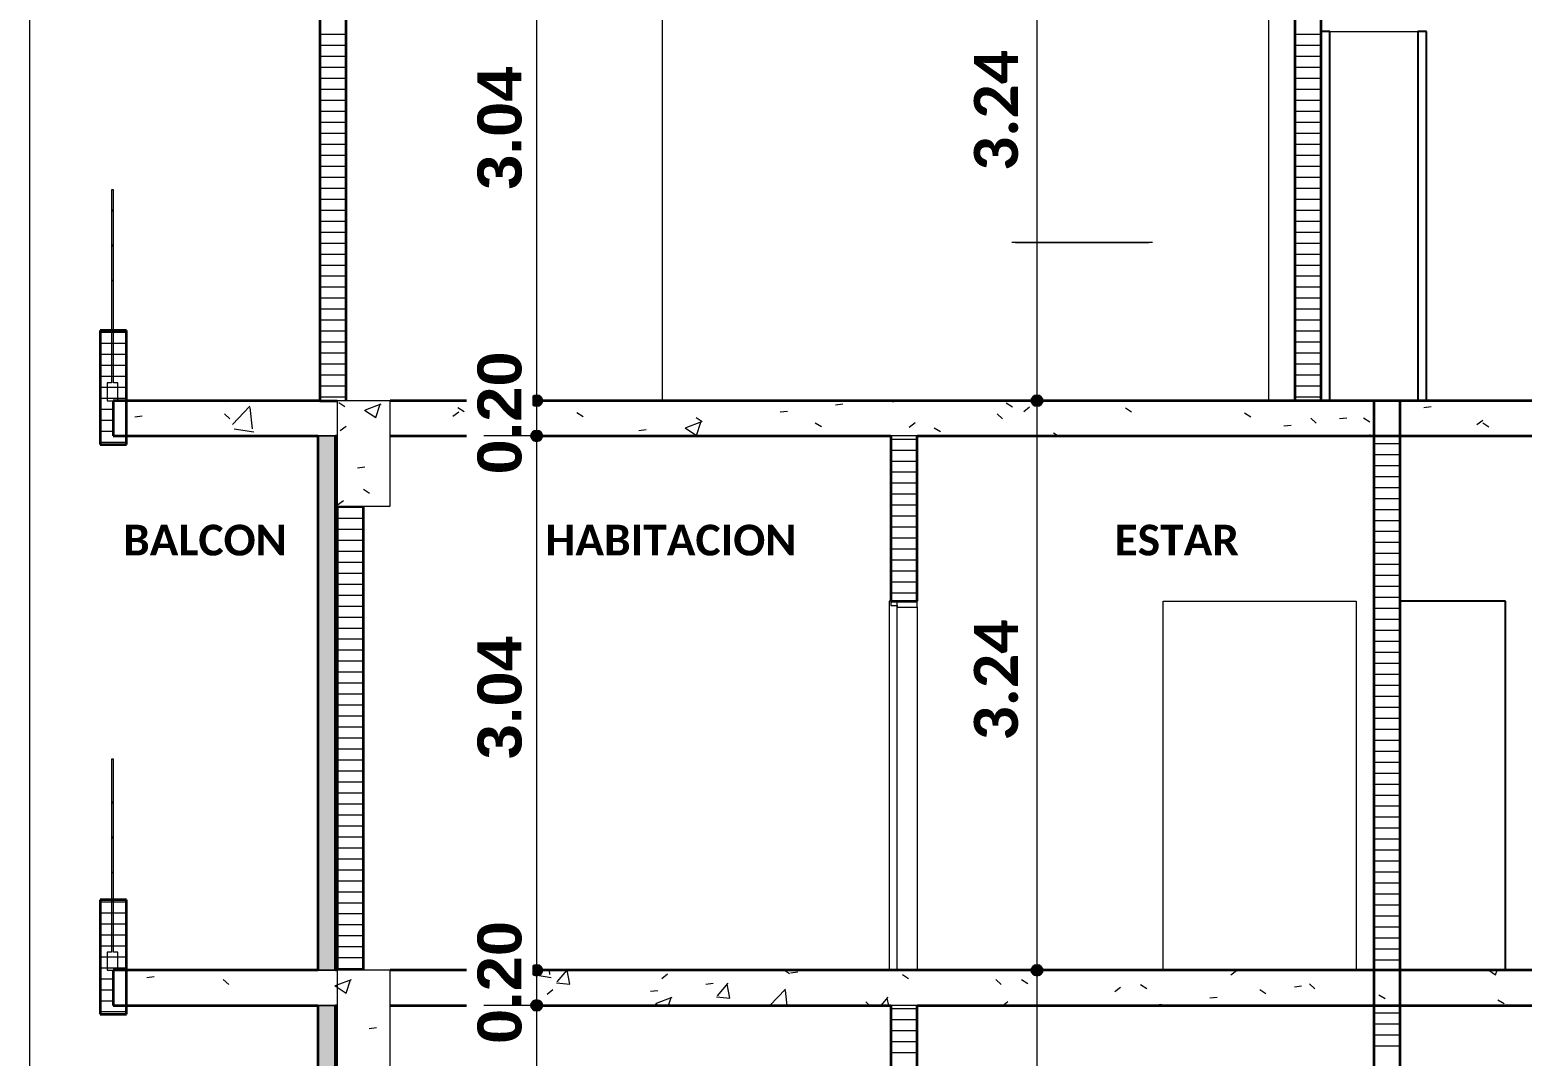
# Model space of a CAD drawing. Header units: metres. Extents: x -144 to 1000, y -717 to 29.
# Drawn here: x 220.46 to 228.96, y -620.63 to -614.8 of the extents above; entities that cross this region are included whole.
import ezdxf

# ---------------------------------------------------------------- set-up
doc = ezdxf.new("R2010")
doc.units = ezdxf.units.M
doc.layers.get('0').update_dxf_attribs({"color": 1})
for name, color, linetype, lineweight in [('A-ANNO-DIMS', 1, 'Continuous', 9), ('A-DETL-GENF', 1, 'Continuous', 9), ('A-DETL-THIN', 1, 'Continuous', 9), ('A-DOOR', 1, 'Continuous', 9), ('A-DOOR-FRAM', 1, 'Continuous', 9), ('A-FLOR', 2, 'Continuous', 9), ('A-FLOR-HRAL', 1, 'Continuous', 9), ('A-FLOR-PATT', 8, 'Continuous', 50), ('A-GENM', 1, 'Continuous', 9), ('A-WALL', 4, 'Continuous', 9), ('G-ANNO-TEXT', 2, 'Continuous', 9), ('G-IMPT', 1, 'Continuous', 9)]:
    doc.layers.add(name, color=color, linetype=linetype, lineweight=lineweight)
doc.layers.add('A-WALL-PATT', color=7, linetype='Continuous', lineweight=35, true_color=0x9c9c9c)
doc.styles.add('Arial Black_B', font='ariblk.ttf', dxfattribs={"width": 0.9, "height": 0.1875})
doc.styles.add('Calibri_B', font='calibrib.ttf', dxfattribs={"height": 0.165})
doc.styles.add('Calibri_B_1', font='calibrib.ttf', dxfattribs={"height": 0.135})
pattern_1 = [(45, (230.7434, -649.9904), (-0.561266, 0.561266), []), (45, (230.9414, -649.9904), (0, 1.122532), []), (45, (230.5444, -649.9904), (0, 1.122532), [])]

# ---------------------------------------------------------------- blocks, each defined once
blk = doc.blocks.new('juego de sala 1 - JUEGO DE SALA GRANDE_dwg-350814-L1')
at = {"layer": 'G-IMPT'}
for p, q in [((3.4058, 39.46), (3.2702, 39.46)), ((3.5505, 39.46), (3.3344, 39.46)), ((3.5545, 39.46), (3.3608, 39.46)), ((3.5505, 39.46), (3.4058, 39.46)), ((3.5146, 39.46), (3.4367, 39.46)), ((3.5618, 39.46), (3.5146, 39.46)), ((3.5778, 39.46), (3.5505, 39.46)), ((4.1364, 39.46), (3.5698, 39.46)), ((3.5704, 39.46), (4.1371, 39.46)), ((3.6279, 39.46), (3.5778, 39.46)), ((3.6729, 39.46), (3.5995, 39.46)), ((3.6133, 39.46), (3.6141, 39.46)), ((3.6752, 39.46), (3.6279, 39.46)), ((3.6364, 39.46), (3.6279, 39.46)), ((3.6636, 39.46), (3.6303, 39.46)), ((4.0308, 39.46), (3.6711, 39.46)), ((3.7389, 39.46), (3.6729, 39.46)), ((4.0246, 39.46), (3.673, 39.46)), ((3.6746, 39.46), (3.7046, 39.46)), ((3.7081, 39.46), (3.6807, 39.46)), ((3.6943, 39.46), (3.6826, 39.46)), ((3.6896, 39.46), (3.7131, 39.46)), ((3.7005, 39.46), (3.6902, 39.46)), ((3.6943, 39.46), (3.731, 39.46)), ((3.7005, 39.46), (3.7372, 39.46)), ((3.9141, 39.46), (3.7013, 39.46)), ((3.7198, 39.46), (3.7014, 39.46)), ((3.9075, 39.46), (3.7026, 39.46)), ((3.7157, 39.46), (3.728, 39.46)), ((3.7926, 39.46), (3.731, 39.46)), ((3.7865, 39.46), (3.7372, 39.46)), ((3.7542, 39.46), (3.7376, 39.46)), ((3.7556, 39.46), (3.7389, 39.46)), ((3.746, 39.46), (3.7474, 39.46)), ((3.7865, 39.46), (3.8703, 39.46)), ((3.8841, 39.46), (3.792, 39.46)), ((3.8284, 39.46), (3.7922, 39.46)), ((3.8493, 39.46), (3.8041, 39.46)), ((3.8959, 39.46), (3.8307, 39.46)), ((3.8447, 39.46), (3.9206, 39.46)), ((3.9612, 39.46), (3.8678, 39.46)), ((3.977, 39.46), (3.8768, 39.46)), ((3.8779, 39.46), (3.9788, 39.46)), ((3.9942, 39.46), (3.8866, 39.46)), ((3.8933, 39.46), (4.0059, 39.46)), ((4.0165, 39.46), (3.8993, 39.46)), ((3.9037, 39.46), (4.0242, 39.46)), ((3.9075, 39.46), (4.0308, 39.46)), ((4.0936, 39.46), (4.0928, 39.46)), ((4.1641, 39.46), (6.3342, 39.46)), ((4.2949, 39.46), (6.2036, 39.46)), ((4.309, 39.46), (4.4504, 39.46)), ((4.3368, 39.46), (4.3359, 39.46)), ((4.3509, 39.46), (4.35, 39.46)), ((4.3791, 39.46), (4.3782, 39.46)), ((4.4043, 39.46), (6.1708, 39.46)), ((6.171, 39.46), (4.4045, 39.46)), ((4.4069, 39.46), (6.1686, 39.46)), ((4.407, 39.46), (6.1707, 39.46)), ((4.409, 39.46), (6.1668, 39.46)), ((4.4108, 39.46), (6.1646, 39.46)), ((4.413, 39.46), (6.1688, 39.46)), ((4.4196, 39.46), (6.1669, 39.46)), ((4.4465, 39.46), (4.4254, 39.46)), ((4.4256, 39.46), (4.4254, 39.46)), ((4.4471, 39.46), (4.4258, 39.46)), ((4.4439, 39.46), (4.4267, 39.46)), ((4.4474, 39.46), (4.4358, 39.46)), ((4.4421, 39.46), (4.4418, 39.46)), ((4.4426, 39.46), (4.4423, 39.46)), ((4.4431, 39.46), (6.1326, 39.46)), ((4.4549, 39.46), (4.447, 39.46)), ((4.4538, 39.46), (4.4536, 39.46)), ((4.4539, 39.46), (4.4539, 39.46)), ((4.4544, 39.46), (4.454, 39.46)), ((4.4691, 39.46), (4.4562, 39.46)), ((4.4595, 39.46), (4.4593, 39.46)), ((4.4861, 39.46), (4.4622, 39.46)), ((4.4782, 39.46), (4.4661, 39.46)), ((4.4795, 39.46), (4.4666, 39.46)), ((4.4799, 39.46), (4.4666, 39.46)), ((4.4798, 39.46), (4.4668, 39.46)), ((4.4823, 39.46), (4.4676, 39.46)), ((4.475, 39.46), (4.475, 39.46)), ((4.5057, 39.46), (4.4949, 39.46)), ((4.5174, 39.46), (4.508, 39.46)), ((4.5369, 39.46), (4.5239, 39.46)), ((4.5548, 39.46), (4.5414, 39.46)), ((4.5781, 39.46), (4.5627, 39.46)), ((4.5948, 39.46), (4.5917, 39.46)), ((4.618, 39.46), (4.6185, 39.46)), ((4.6404, 39.46), (4.6377, 39.46)), ((4.6637, 39.46), (4.6604, 39.46)), ((4.6836, 39.46), (4.68, 39.46)), ((4.7029, 39.46), (4.6996, 39.46)), ((4.7237, 39.46), (4.7224, 39.46)), ((5.2879, 39.46), (5.287, 39.46)), ((5.8104, 39.46), (5.7994, 39.46)), ((5.8184, 39.46), (5.8038, 39.46)), ((5.8256, 39.46), (5.8103, 39.46)), ((5.8329, 39.46), (5.8292, 39.46)), ((5.8453, 39.46), (5.8459, 39.46)), ((5.8627, 39.46), (5.8591, 39.46)), ((5.8853, 39.46), (5.87, 39.46)), ((5.8925, 39.46), (5.886, 39.46)), ((5.8969, 39.46), (5.8918, 39.46)), ((5.902, 39.46), (5.8976, 39.46)), ((5.9092, 39.46), (5.9056, 39.46)), ((5.9156, 39.46), (5.9127, 39.46)), ((5.9442, 39.46), (5.9414, 39.46)), ((5.95, 39.46), (5.95, 39.46)), ((5.9636, 39.46), (5.9621, 39.46)), ((5.9765, 39.46), (5.9758, 39.46)), ((5.9951, 39.46), (5.9922, 39.46)), ((6.0109, 39.46), (6.0152, 39.46)), ((6.0317, 39.46), (6.0374, 39.46)), ((6.051, 39.46), (6.0538, 39.46)), ((6.071, 39.46), (6.0746, 39.46)), ((6.0897, 39.46), (6.0918, 39.46)), ((6.1076, 39.46), (6.1097, 39.46)), ((6.1146, 39.46), (6.115, 39.46)), ((6.1223, 39.46), (6.1219, 39.46)), ((6.1227, 39.46), (6.1225, 39.46)), ((6.129, 39.46), (6.1312, 39.46)), ((6.1341, 39.46), (6.1337, 39.46)), ((6.1345, 39.46), (6.1342, 39.46)), ((6.2114, 39.46), (6.1485, 39.46)), ((6.1525, 39.46), (6.1522, 39.46)), ((6.1976, 39.46), (6.1971, 39.46)), ((6.198, 39.46), (6.1977, 39.46)), ((6.2262, 39.46), (6.2253, 39.46)), ((6.2403, 39.46), (6.2395, 39.46)), ((6.2461, 39.46), (6.2452, 39.46)), ((6.2461, 39.46), (6.2461, 39.46)), ((6.3602, 39.46), (6.9269, 39.46)), ((6.9275, 39.46), (6.3609, 39.46)), ((6.4045, 39.46), (6.4037, 39.46)), ((6.4681, 39.46), (6.4406, 39.46)), ((6.451, 39.46), (7.0786, 39.46)), ((6.4533, 39.46), (7.0786, 39.46)), ((6.8261, 39.46), (6.4665, 39.46)), ((6.5898, 39.46), (6.4665, 39.46)), ((6.8243, 39.46), (6.4726, 39.46)), ((6.5935, 39.46), (6.4729, 39.46)), ((6.4806, 39.46), (6.5979, 39.46)), ((6.6039, 39.46), (6.4911, 39.46)), ((6.5034, 39.46), (6.6108, 39.46)), ((6.6197, 39.46), (6.5188, 39.46)), ((6.5199, 39.46), (6.6203, 39.46)), ((6.5365, 39.46), (6.6297, 39.46)), ((6.6528, 39.46), (6.5771, 39.46)), ((6.796, 39.46), (6.5832, 39.46)), ((6.7947, 39.46), (6.5898, 39.46)), ((6.6008, 39.46), (6.6664, 39.46)), ((6.6474, 39.46), (6.6929, 39.46)), ((6.6693, 39.46), (6.7054, 39.46)), ((6.7515, 39.46), (6.7503, 39.46)), ((6.7812, 39.46), (6.7691, 39.46)), ((6.7773, 39.46), (6.7956, 39.46)), ((6.8074, 39.46), (6.7841, 39.46)), ((6.7893, 39.46), (6.8167, 39.46)), ((6.8226, 39.46), (6.7927, 39.46)), ((6.8832, 39.46), (6.884, 39.46))]:
    blk.add_line(p, q, dxfattribs=at)
at = {"layer": 'G-IMPT', "flags": 128}
for points in [[(4.0689, 39.46), (3.6373, 39.46), (3.6379, 39.46), (4.0695, 39.46)], [(3.6821, 39.46), (3.6752, 39.46)], [(6.4278, 39.46), (6.8593, 39.46), (6.86, 39.46), (6.4284, 39.46)]]:
    blk.add_lwpolyline(points, close=True, dxfattribs=at)
for points in [[(4.3295, 39.46), (4.3294, 39.46), (4.3148, 39.46)], [(4.3286, 39.46), (4.3294, 39.46), (4.4601, 39.46), (4.4597, 39.46)], [(4.4731, 39.46), (4.4601, 39.46), (4.4602, 39.46)], [(6.1152, 39.46), (6.1154, 39.46), (6.0978, 39.46)], [(6.1154, 39.46), (6.1154, 39.46), (6.2461, 39.46), (6.264, 39.46)], [(6.4681, 39.46), (6.4681, 39.46), (7.072, 39.46)]]:
    blk.add_lwpolyline(points, dxfattribs=at)
at = {"layer": 'G-IMPT'}
for points, knots in [([(4.8051, 39.46), (4.8014, 39.46), (4.7643, 39.46), (4.7148, 39.46), (4.6262, 39.46), (4.5474, 39.46), (4.5042, 39.46), (4.4607, 39.46), (4.4706, 39.46), (4.4614, 39.46), (4.4705, 39.46), (4.413, 39.46), (4.4317, 39.46), (4.3944, 39.46), (4.4023, 39.46), (4.4051, 39.46)], [769.750908, 769.750908, 769.750908, 769.750908, 781.798898, 876.401669, 963.672254, 1081.76884, 1139.535895, 1177.82028, 1206.502298, 1269.354122, 1334.868109, 1426.44283, 1470.084457, 1515.76672, 1539.501816, 1539.501816, 1539.501816, 1539.501816]), ([(4.4051, 39.46), (4.4177, 39.46), (4.4786, 39.46), (4.5872, 39.46), (4.6804, 39.46), (4.7489, 39.46), (4.7432, 39.46), (4.719, 39.46), (4.7524, 39.46), (4.7376, 39.46), (4.8351, 39.46), (4.8089, 39.46), (4.8051, 39.46)], [0, 0, 0, 0, 47.137092, 227.408336, 348.690268, 409.219375, 430.45031, 508.307078, 566.074133, 671.508963, 757.341616, 769.750908, 769.750908, 769.750908, 769.750908]), ([(4.4366, 39.46), (4.4401, 39.46), (4.4486, 39.46), (4.4475, 39.46), (4.4421, 39.46), (4.4642, 39.46), (4.4964, 39.46), (4.4773, 39.46), (4.4822, 39.46), (4.4757, 39.46), (4.4716, 39.46)], [0, 0, 0, 0, 20.627866, 48.746988, 77.77213, 110.944564, 144.158761, 195.702322, 234.852824, 299.815947, 299.815947, 299.815947, 299.815947]), ([(4.5048, 39.46), (4.5127, 39.46), (4.5317, 39.46), (4.5749, 39.46), (4.6244, 39.46), (4.6793, 39.46), (4.7262, 39.46), (4.7593, 39.46), (4.7679, 39.46)], [0, 0, 0, 0, 40.141473, 96.28829, 161.180336, 207.204841, 292.018018, 322.144327, 322.144327, 322.144327, 322.144327]), ([(4.7297, 39.46), (4.7272, 39.46), (4.7219, 39.46), (4.7241, 39.46), (4.7396, 39.46), (4.7368, 39.46), (4.7369, 39.46), (4.7561, 39.46), (4.7771, 39.46), (4.7903, 39.46), (4.7967, 39.46)], [0, 0, 0, 0, 34.906145, 73.407477, 105.945158, 133.655193, 160.613295, 200.832593, 229.904683, 256.72808, 256.72808, 256.72808, 256.72808]), ([(6.2114, 39.46), (6.2078, 39.46), (6.1711, 39.46), (6.1236, 39.46), (6.0425, 39.46), (5.9779, 39.46), (5.9471, 39.46), (5.9203, 39.46), (5.9105, 39.46), (5.8887, 39.46), (5.8724, 39.46), (5.8036, 39.46), (5.8005, 39.46), (5.679, 39.46), (5.6793, 39.46), (5.6793, 39.46)], [769.750908, 769.750908, 769.750908, 769.750908, 781.798898, 876.401669, 963.672254, 1081.76884, 1139.535895, 1177.82028, 1206.502298, 1269.354122, 1334.868109, 1426.44283, 1470.084457, 1515.76672, 1539.501816, 1539.501816, 1539.501816, 1539.501816]), ([(5.6793, 39.46), (5.6932, 39.46), (5.8384, 39.46), (5.9231, 39.46), (6.0189, 39.46), (6.0531, 39.46), (6.0685, 39.46), (6.0591, 39.46), (6.1155, 39.46), (6.1239, 39.46), (6.2401, 39.46), (6.2151, 39.46), (6.2114, 39.46)], [0, 0, 0, 0, 47.137092, 227.408336, 348.690268, 409.219375, 430.45031, 508.307078, 566.074133, 671.508963, 757.341616, 769.750908, 769.750908, 769.750908, 769.750908]), ([(5.8003, 39.46), (5.8055, 39.46), (5.8176, 39.46), (5.8248, 39.46), (5.8295, 39.46), (5.8574, 39.46), (5.8947, 39.46), (5.8914, 39.46), (5.9116, 39.46), (5.9161, 39.46), (5.9189, 39.46)], [0, 0, 0, 0, 20.627866, 48.746988, 77.77213, 110.944564, 144.158761, 195.702322, 234.852824, 299.815947, 299.815947, 299.815947, 299.815947]), ([(5.944, 39.46), (5.9483, 39.46), (5.9588, 39.46), (5.9909, 39.46), (6.0382, 39.46), (6.0826, 39.46), (6.1319, 39.46), (6.164, 39.46), (6.1724, 39.46)], [0, 0, 0, 0, 40.141473, 96.28829, 161.180336, 207.204841, 292.018018, 322.144327, 322.144327, 322.144327, 322.144327]), ([(6.061, 39.46), (6.0621, 39.46), (6.0645, 39.46), (6.0778, 39.46), (6.1014, 39.46), (6.1078, 39.46), (6.118, 39.46), (6.1441, 39.46), (6.1701, 39.46), (6.1858, 39.46), (6.1933, 39.46)], [0, 0, 0, 0, 34.906145, 73.407477, 105.945158, 133.655193, 160.613295, 200.832593, 229.904683, 256.72808, 256.72808, 256.72808, 256.72808])]:
    blk.add_open_spline(points, degree=3, knots=knots, dxfattribs=at)
blk = doc.blocks.new('LAVAMANO DE COCINA - LAVADERO COCINA_dwg-2002165-L1')
at = {"layer": 'G-IMPT'}
for p, q in [((6.7544, 40.36), (6.7344, 40.36)), ((6.7544, 40.36), (6.7344, 40.36)), ((6.7544, 40.36), (6.7469, 40.36)), ((6.7544, 40.36), (6.7469, 40.36)), ((6.7669, 40.36), (6.7469, 40.36)), ((7.5144, 40.36), (6.7544, 40.36)), ((6.7544, 40.36), (7.5144, 40.36)), ((7.5144, 40.36), (6.7544, 40.36)), ((6.7544, 40.36), (7.5144, 40.36)), ((7.0527, 40.36), (6.7669, 40.36)), ((6.7927, 40.36), (6.7727, 40.36)), ((6.7927, 40.36), (6.7727, 40.36)), ((7.0527, 40.36), (6.7927, 40.36)), ((7.0527, 40.36), (6.7927, 40.36)), ((6.9677, 40.36), (6.8804, 40.36)), ((6.9677, 40.36), (6.8804, 40.36)), ((6.9527, 40.36), (6.8927, 40.36)), ((6.9427, 40.36), (6.9027, 40.36)), ((7.0319, 40.36), (6.9919, 40.36)), ((7.0727, 40.36), (7.0527, 40.36)), ((7.0727, 40.36), (7.0527, 40.36)), ((7.0727, 40.36), (7.0527, 40.36)), ((7.0927, 40.36), (7.0727, 40.36)), ((7.126, 40.36), (7.106, 40.36)), ((7.126, 40.36), (7.106, 40.36)), ((7.476, 40.36), (7.126, 40.36)), ((7.476, 40.36), (7.126, 40.36)), ((7.316, 40.36), (7.2288, 40.36)), ((7.316, 40.36), (7.2288, 40.36)), ((7.301, 40.36), (7.241, 40.36)), ((7.496, 40.36), (7.476, 40.36)), ((7.496, 40.36), (7.476, 40.36)), ((7.5219, 40.36), (7.5144, 40.36)), ((7.5219, 40.36), (7.5144, 40.36)), ((7.5344, 40.36), (7.5144, 40.36)), ((7.5344, 40.36), (7.5144, 40.36))]:
    blk.add_line(p, q, dxfattribs=at)
blk = doc.blocks.new('ololo')
at = {"layer": 'A-ANNO-DIMS', "lineweight": 25, "true_color": 0x008000}
h = blk.add_hatch(color=96, dxfattribs=at)
edge = h.paths.add_edge_path()
edge.add_arc((223.3459, -616.9054), 0.0312, 0, 360)
h = blk.add_hatch(color=96, dxfattribs=at)
edge = h.paths.add_edge_path()
edge.add_arc((223.3459, -616.9054), 0.0312, 0, 360)
at = {"layer": 'A-ANNO-DIMS', "lineweight": 25}
h = blk.add_hatch(color=256, dxfattribs=at)
edge = h.paths.add_edge_path()
edge.add_arc((226.1945, -616.9054), 0.0313, 0, 360)
h = blk.add_hatch(color=256, dxfattribs=at)
edge = h.paths.add_edge_path()
edge.add_arc((226.1945, -616.9054), 0.0313, 0, 360)
at = {"layer": 'A-ANNO-DIMS', "lineweight": 25, "true_color": 0x008000}
h = blk.add_hatch(color=96, dxfattribs=at)
edge = h.paths.add_edge_path()
edge.add_arc((223.3459, -617.1054), 0.0312, 0, 360)
h = blk.add_hatch(color=96, dxfattribs=at)
edge = h.paths.add_edge_path()
edge.add_arc((223.3459, -620.1454), 0.0312, 0, 360)
h = blk.add_hatch(color=96, dxfattribs=at)
edge = h.paths.add_edge_path()
edge.add_arc((223.3459, -620.1454), 0.0312, 0, 360)
at = {"layer": 'A-ANNO-DIMS', "lineweight": 25}
h = blk.add_hatch(color=256, dxfattribs=at)
edge = h.paths.add_edge_path()
edge.add_arc((226.1945, -620.1454), 0.0313, 0, 360)
h = blk.add_hatch(color=256, dxfattribs=at)
edge = h.paths.add_edge_path()
edge.add_arc((226.1945, -620.1454), 0.0313, 0, 360)
at = {"layer": 'A-ANNO-DIMS', "lineweight": 25, "true_color": 0x008000}
h = blk.add_hatch(color=96, dxfattribs=at)
edge = h.paths.add_edge_path()
edge.add_arc((223.3459, -620.3454), 0.0312, 0, 360)
at = {"layer": 'A-FLOR-HRAL', "true_color": 0x808080}
h = blk.add_hatch(dxfattribs=at)
h.set_pattern_fill('FP_6', color=8, style=0, pattern_type=2)
h.set_pattern_definition(pattern_1)
h.paths.add_polyline_path([(220.9366, -616.5054), (220.9376, -616.5054), (220.9376, -615.7054), (220.9256, -615.7054), (220.9256, -616.5054), (220.9289, -616.5054)])
h = blk.add_hatch(dxfattribs=at)
h.set_pattern_fill('FP_6', color=8, style=0, pattern_type=2)
h.set_pattern_definition(pattern_1)
h.paths.add_polyline_path([(220.9376, -619.7454), (220.9376, -618.9454), (220.9256, -618.9454), (220.9256, -619.7454), (220.9366, -619.7454)])
at = {"layer": 'A-WALL-PATT', "lineweight": 5, "true_color": 0x747474}
h = blk.add_hatch(color=8, dxfattribs=at)
h.paths.add_polyline_path([(222.1015, -623.7346), (222.2015, -623.7346), (222.2015, -623.5854), (222.1015, -623.5854)])
h.paths.add_polyline_path([(222.1015, -623.3854), (222.2015, -623.3854), (222.2015, -620.3454), (222.1015, -620.3454), (222.1015, -623.0888)])
h.paths.add_polyline_path([(222.2015, -620.1454), (222.2015, -617.1054), (222.1015, -617.1054), (222.1015, -620.1454), (222.1923, -620.1454)])
at = {"layer": 'A-ANNO-DIMS'}
for p, q in [((226.1945, -616.9054), (226.1945, -613.6654)), ((226.1945, -616.9054), (225.8945, -616.9054)), ((226.1945, -616.9054), (225.8945, -616.9054)), ((226.1945, -620.1454), (226.1945, -616.9054)), ((226.1945, -616.9054), (226.4945, -616.9054)), ((226.1945, -616.9054), (226.4945, -616.9054)), ((226.1945, -620.1454), (225.8945, -620.1454)), ((226.1945, -620.1454), (225.8945, -620.1454)), ((226.1945, -623.3854), (226.1945, -620.1454)), ((226.1945, -620.1454), (226.4945, -620.1454)), ((226.1945, -620.1454), (226.4945, -620.1454))]:
    blk.add_line(p, q, dxfattribs=at)
at = {"layer": 'A-ANNO-DIMS', "color": 96, "true_color": 0x008000}
for p, q in [((223.3459, -613.8654), (223.3459, -616.9054)), ((223.3459, -616.9054), (223.0459, -616.9054)), ((223.3459, -616.9054), (223.0459, -616.9054)), ((223.3459, -616.9054), (223.6459, -616.9054)), ((223.3459, -616.9054), (223.3459, -617.1054)), ((223.3459, -616.9054), (223.6459, -616.9054)), ((223.3459, -617.1054), (223.0459, -617.1054)), ((223.3459, -617.1054), (223.6459, -617.1054)), ((223.3459, -620.1454), (223.0459, -620.1454)), ((223.3459, -620.1454), (223.0459, -620.1454)), ((223.3459, -620.1454), (223.6459, -620.1454)), ((223.3459, -620.1454), (223.3459, -620.3454)), ((223.3459, -620.1454), (223.6459, -620.1454)), ((223.3459, -620.3454), (223.0459, -620.3454)), ((223.3459, -620.3454), (223.6459, -620.3454))]:
    blk.add_line(p, q, dxfattribs=at)
at = {"layer": 'A-ANNO-DIMS', "color": 96, "lineweight": 25, "true_color": 0x008000}
for centre in [(223.3459, -616.9054), (223.3459, -616.9054), (223.3459, -617.1054), (223.3459, -620.1454), (223.3459, -620.1454), (223.3459, -620.3454)]:
    blk.add_circle(centre, 0.0312, dxfattribs=at)
at = {"layer": 'A-ANNO-DIMS', "lineweight": 25}
for centre in [(226.1945, -616.9054), (226.1945, -616.9054), (226.1945, -620.1454), (226.1945, -620.1454)]:
    blk.add_circle(centre, 0.0313, dxfattribs=at)
at = {"layer": 'A-DETL-GENF'}
for p, q in [((222.2197, -616.9158), (222.255, -616.9383)), ((222.3727, -616.9569), (222.4616, -616.9228)), ((222.4304, -617.0018), (222.4562, -616.9251)), ((222.3672, -616.959), (222.4304, -617.0016)), ((222.2283, -617.0753), (222.2616, -617.0498)), ((222.3269, -617.2864), (222.3685, -617.281)), ((222.36, -617.4085), (222.3954, -617.431)), ((222.2129, -617.4981), (222.2461, -617.4725)), ((222.2105, -620.2285), (222.292, -620.1972)), ((222.2106, -620.2415), (222.2614, -620.2758)), ((222.2615, -620.276), (222.2872, -620.1992)), ((222.3937, -620.4761), (222.4353, -620.4706))]:
    blk.add_line(p, q, dxfattribs=at)
at = {"layer": 'A-DETL-THIN'}
for p, q in [((222.5126, -616.9054), (222.2104, -616.9054)), ((222.2104, -616.9054), (222.2104, -617.5054)), ((222.5126, -617.5054), (222.5126, -616.9054)), ((222.2104, -617.5054), (222.5126, -617.5054)), ((222.5126, -620.1454), (222.2104, -620.1454)), ((222.2104, -620.1454), (222.2104, -620.7454)), ((222.5126, -620.7454), (222.5126, -620.1454))]:
    blk.add_line(p, q, dxfattribs=at)
at = {"layer": 'A-DOOR', "lineweight": 15}
for p, q in [((225.3976, -618.0454), (225.3526, -618.0454)), ((225.3526, -618.0454), (225.3526, -620.1454)), ((225.3976, -620.1454), (225.3976, -618.0454)), ((225.3526, -620.1454), (225.3976, -620.1454))]:
    blk.add_line(p, q, dxfattribs=at)
at = {"layer": 'A-DOOR-FRAM', "lineweight": 15}
for p, q in [((225.5126, -618.0454), (225.3626, -618.0454)), ((225.3626, -618.0454), (225.3626, -618.0704)), ((225.3626, -618.0704), (225.3976, -618.0704)), ((225.3976, -618.0704), (225.3976, -618.0804)), ((225.3976, -618.0804), (225.5126, -618.0804)), ((225.5126, -618.0804), (225.5126, -618.0454))]:
    blk.add_line(p, q, dxfattribs=at)
at = {"layer": 'A-DOOR-FRAM'}
blk.add_line((225.5126, -618.0804), (225.5126, -620.1454), dxfattribs=at)
at = {"layer": 'A-FLOR', "lineweight": 35}
for p, q in [((222.1115, -616.9054), (220.9366, -616.9054)), ((220.9366, -616.9054), (220.9366, -617.1054)), ((229.8104, -616.9054), (222.5126, -616.9054)), ((220.9366, -617.1054), (222.1015, -617.1054)), ((222.2015, -617.1054), (222.2104, -617.1054)), ((222.5126, -617.1054), (225.3626, -617.1054)), ((225.5126, -617.1054), (229.8104, -617.1054)), ((222.1015, -620.1454), (220.9366, -620.1454)), ((220.9366, -620.1454), (220.9366, -620.3454)), ((222.2104, -620.1454), (222.2015, -620.1454)), ((229.8104, -620.1454), (222.5126, -620.1454)), ((220.9366, -620.3454), (222.1015, -620.3454)), ((222.2015, -620.3454), (222.2104, -620.3454)), ((222.5126, -620.3454), (225.3626, -620.3454)), ((225.5126, -620.3454), (229.8104, -620.3454))]:
    blk.add_line(p, q, dxfattribs=at)
at = {"layer": 'A-FLOR'}
for p, q in [((222.1015, -617.1054), (222.2015, -617.1054)), ((222.2015, -620.1454), (222.1015, -620.1454)), ((222.1015, -620.3454), (222.2015, -620.3454))]:
    blk.add_line(p, q, dxfattribs=at)
at = {"layer": 'A-FLOR-HRAL'}
for p, q in [((220.9256, -615.7054), (220.9256, -616.8034)), ((220.9376, -615.7054), (220.9256, -615.7054)), ((220.9376, -616.8034), (220.9376, -615.7054)), ((220.9256, -616.8034), (220.9016, -616.8034)), ((220.9016, -616.8034), (220.9016, -616.9054)), ((220.9616, -616.8034), (220.9376, -616.8034)), ((220.9616, -616.9054), (220.9616, -616.8034)), ((220.9016, -616.9054), (220.9616, -616.9054)), ((220.9256, -618.9454), (220.9256, -620.0434)), ((220.9376, -618.9454), (220.9256, -618.9454)), ((220.9376, -620.0434), (220.9376, -618.9454)), ((220.9256, -620.0434), (220.9016, -620.0434)), ((220.9016, -620.0434), (220.9016, -620.1454)), ((220.9616, -620.0434), (220.9376, -620.0434)), ((220.9616, -620.1454), (220.9616, -620.0434)), ((220.9016, -620.1454), (220.9616, -620.1454))]:
    blk.add_line(p, q, dxfattribs=at)
at = {"layer": 'A-FLOR-PATT', "color": 8, "lineweight": 5, "true_color": 0x828282}
for p, q in [((221.5703, -616.9054), (221.5771, -616.9097)), ((225.0479, -616.9282), (225.0894, -616.9227)), ((225.3683, -616.9054), (225.377, -616.911)), ((226.0196, -616.9171), (226.055, -616.9396)), ((228.5228, -616.9054), (228.5244, -616.9068)), ((221.06, -616.9963), (221.1016, -616.9908)), ((221.5697, -616.9806), (221.6006, -617.0089)), ((221.6148, -617.0401), (221.7137, -616.937)), ((221.7296, -617.0649), (221.7156, -616.9443)), ((222.8698, -616.994), (222.9031, -616.9685)), ((222.8976, -616.9445), (222.933, -616.967)), ((223.5756, -616.9731), (223.6109, -616.9956)), ((224.2535, -617.0017), (224.2889, -617.0243)), ((224.7324, -616.9697), (224.774, -616.9643)), ((225.9672, -616.981), (225.9981, -617.0094)), ((226.1192, -616.9662), (226.1525, -616.9407)), ((226.6976, -616.9457), (226.7329, -616.9682)), ((227.3755, -616.9744), (227.4109, -616.9969)), ((227.7528, -617.0056), (227.7837, -617.0339)), ((227.9158, -617.0076), (227.9573, -617.0021)), ((228.0535, -617.003), (228.0888, -617.0255)), ((228.3967, -616.9442), (228.4383, -616.9388)), ((228.6984, -617.0417), (228.7317, -617.0162)), ((221.624, -617.0647), (221.7369, -617.0822)), ((223.9279, -617.0757), (223.9694, -617.0702)), ((224.1923, -617.0607), (224.2555, -617.1033)), ((224.1981, -617.0586), (224.287, -617.0244)), ((224.2556, -617.1036), (224.2813, -617.0268)), ((224.9315, -617.0304), (224.9668, -617.0529)), ((225.467, -617.0557), (225.5003, -617.0302)), ((225.6094, -617.059), (225.6448, -617.0815)), ((226.2874, -617.0877), (226.3152, -617.1054)), ((227.6, -617.0491), (227.6416, -617.0437)), ((228.0799, -617.1054), (228.0902, -617.0975)), ((228.7314, -617.0316), (228.7668, -617.0542)), ((223.3074, -620.1465), (223.3084, -620.1454)), ((223.4218, -620.1704), (223.4189, -620.1454)), ((223.4639, -620.2113), (223.5193, -620.1454)), ((223.5352, -620.2241), (223.5206, -620.1454)), ((224.7571, -620.1454), (224.7858, -620.1637)), ((224.7912, -620.1604), (224.8327, -620.155)), ((227.2967, -620.1719), (227.33, -620.1464)), ((228.7655, -620.1454), (228.8039, -620.1713)), ((228.804, -620.1716), (228.8128, -620.1454)), ((221.127, -620.1859), (221.1685, -620.1804)), ((221.5628, -620.1975), (221.5937, -620.2258)), ((222.1982, -620.2331), (222.2104, -620.2413)), ((222.2031, -620.2314), (222.2104, -620.2285)), ((223.3154, -620.1686), (223.4283, -620.1861)), ((223.459, -620.2172), (223.5349, -620.2239)), ((224.058, -620.1915), (224.0912, -620.166)), ((224.3102, -620.2238), (224.3517, -620.2183)), ((224.3749, -620.291), (224.4361, -620.2181)), ((224.4461, -620.3038), (224.4314, -620.2242)), ((225.4284, -620.1698), (225.4637, -620.1923)), ((225.9597, -620.1974), (225.9906, -620.2258)), ((226.1063, -620.1984), (226.1417, -620.221)), ((226.6372, -620.2671), (226.6704, -620.2416)), ((226.7843, -620.2271), (226.8196, -620.2496)), ((227.6591, -620.2398), (227.7006, -620.2343)), ((227.7453, -620.222), (227.7762, -620.2503)), ((223.4057, -620.2811), (223.439, -620.2556)), ((223.9946, -620.2653), (224.0361, -620.2598)), ((224.0285, -620.333), (224.1174, -620.2988)), ((224.0975, -620.3454), (224.1124, -620.301)), ((224.3699, -620.2969), (224.4458, -620.3036)), ((224.6743, -620.3454), (224.7621, -620.2539)), ((224.7731, -620.3454), (224.7632, -620.26)), ((225.2191, -620.3246), (225.2418, -620.3454)), ((225.3071, -620.3454), (225.347, -620.2978)), ((225.35, -620.3454), (225.3423, -620.3039)), ((225.9996, -620.3454), (226.0289, -620.3229)), ((227.1781, -620.3031), (227.2196, -620.2976)), ((227.4623, -620.2557), (227.4976, -620.2782)), ((228.1402, -620.2844), (228.1756, -620.3069)), ((228.8182, -620.313), (228.8535, -620.3355)), ((224.0234, -620.3349), (224.039, -620.3454)), ((226.8622, -620.3447), (226.9038, -620.3392))]:
    blk.add_line(p, q, dxfattribs=at)
at = {"layer": 'A-GENM', "lineweight": 25}
for p, q in [((227.8617, -614.8054), (227.8117, -614.8054)), ((227.8117, -614.8054), (227.8117, -616.9054)), ((227.8617, -616.9054), (227.8617, -614.8054)), ((228.4117, -614.8054), (228.3617, -614.8054)), ((228.3617, -614.8054), (228.3617, -616.9054)), ((228.4117, -616.9054), (228.4117, -614.8054)), ((227.8117, -616.9054), (227.8617, -616.9054)), ((228.3617, -616.9054), (228.4117, -616.9054)), ((228.8616, -618.0454), (228.2616, -618.0454)), ((228.2616, -618.0454), (228.2616, -620.1454)), ((228.8616, -620.1454), (228.8616, -618.0454)), ((228.2616, -620.1454), (228.8616, -620.1454))]:
    blk.add_line(p, q, dxfattribs=at)
at = {"layer": 'A-GENM'}
blk.add_line((227.8617, -614.8054), (228.3617, -614.8054), dxfattribs=at)
at = {"layer": 'A-WALL'}
for p, q in [((220.4616, -643.4754), (220.4616, -610.4254)), ((224.0616, -613.8667), (224.0616, -616.9054)), ((227.5116, -613.8667), (227.5116, -616.9054)), ((222.2015, -617.1054), (222.1015, -617.1054)), ((225.5126, -617.1054), (225.3626, -617.1054)), ((226.9116, -620.1454), (226.9116, -618.0454)), ((226.9116, -618.0454), (228.0116, -618.0454)), ((228.0116, -618.0454), (228.0116, -620.1454)), ((222.1015, -620.1454), (222.2015, -620.1454)), ((222.2015, -620.3454), (222.1015, -620.3454)), ((225.5126, -620.3454), (225.3626, -620.3454))]:
    blk.add_line(p, q, dxfattribs=at)
at = {"layer": 'A-WALL', "lineweight": 35}
for p, q in [((222.1115, -613.8654), (222.1115, -616.9054)), ((227.6617, -613.8654), (227.6617, -616.9054)), ((227.8117, -616.9054), (227.8117, -613.8654)), ((222.2615, -616.9054), (222.2615, -614.2654)), ((220.8616, -616.5054), (220.8616, -617.1554)), ((221.0116, -616.5054), (220.8616, -616.5054)), ((221.0116, -617.1554), (221.0116, -616.5054)), ((222.1115, -616.9054), (222.2104, -616.9054)), ((228.1116, -616.9054), (228.1116, -629.8654)), ((228.2616, -629.8654), (228.2616, -616.9054)), ((220.8616, -617.1554), (221.0116, -617.1554)), ((222.1015, -617.1054), (222.1015, -620.1454)), ((222.2015, -620.1454), (222.2015, -617.1054)), ((225.3626, -617.1054), (225.3626, -618.0454)), ((225.5126, -618.0454), (225.5126, -617.1054)), ((222.2115, -617.5054), (222.2115, -620.1454)), ((222.3615, -620.1454), (222.3615, -617.5054)), ((225.3626, -618.0454), (225.5126, -618.0454)), ((220.8616, -619.7454), (220.8616, -620.3954)), ((221.0116, -619.7454), (220.8616, -619.7454)), ((221.0116, -620.3954), (221.0116, -619.7454)), ((220.8616, -620.3954), (221.0116, -620.3954)), ((222.1015, -620.3454), (222.1015, -623.3854)), ((222.2015, -623.3854), (222.2015, -620.3454)), ((225.3626, -620.3454), (225.3626, -621.2854)), ((225.5126, -621.2854), (225.5126, -620.3454))]:
    blk.add_line(p, q, dxfattribs=at)
at = {"layer": 'A-WALL-PATT', "color": 8, "lineweight": 5, "true_color": 0x727272}
for p, q in [((222.2615, -614.8229), (222.1115, -614.8229)), ((222.2615, -614.8854), (222.1115, -614.8854)), ((227.8117, -614.8229), (227.6617, -614.8229)), ((227.8117, -614.8854), (227.6617, -614.8854)), ((222.2615, -614.9479), (222.1115, -614.9479)), ((227.8117, -614.9479), (227.6617, -614.9479)), ((222.2615, -615.0104), (222.1115, -615.0104)), ((227.8117, -615.0104), (227.6617, -615.0104)), ((222.2615, -615.0729), (222.1115, -615.0729)), ((222.2615, -615.1354), (222.1115, -615.1354)), ((227.8117, -615.0729), (227.6617, -615.0729)), ((227.8117, -615.1354), (227.6617, -615.1354)), ((222.2615, -615.1979), (222.1115, -615.1979)), ((227.8117, -615.1979), (227.6617, -615.1979)), ((222.2615, -615.2604), (222.1115, -615.2604)), ((227.8117, -615.2604), (227.6617, -615.2604)), ((222.2615, -615.3229), (222.1115, -615.3229)), ((222.2615, -615.3854), (222.1115, -615.3854)), ((227.8117, -615.3229), (227.6617, -615.3229)), ((227.8117, -615.3854), (227.6617, -615.3854)), ((222.2615, -615.4479), (222.1115, -615.4479)), ((227.8117, -615.4479), (227.6617, -615.4479)), ((222.2615, -615.5104), (222.1115, -615.5104)), ((227.8117, -615.5104), (227.6617, -615.5104)), ((222.2615, -615.5729), (222.1115, -615.5729)), ((222.2615, -615.6354), (222.1115, -615.6354)), ((227.8117, -615.5729), (227.6617, -615.5729)), ((227.8117, -615.6354), (227.6617, -615.6354)), ((222.2615, -615.6979), (222.1115, -615.6979)), ((227.8117, -615.6979), (227.6617, -615.6979)), ((222.2615, -615.7604), (222.1115, -615.7604)), ((222.2615, -615.8229), (222.1115, -615.8229)), ((227.8117, -615.7604), (227.6617, -615.7604)), ((227.8117, -615.8229), (227.6617, -615.8229)), ((222.2615, -615.8854), (222.1115, -615.8854)), ((227.8117, -615.8854), (227.6617, -615.8854)), ((222.2615, -615.9479), (222.1115, -615.9479)), ((227.8117, -615.9479), (227.6617, -615.9479)), ((222.2615, -616.0104), (222.1115, -616.0104)), ((222.2615, -616.0729), (222.1115, -616.0729)), ((227.8117, -616.0104), (227.6617, -616.0104)), ((227.8117, -616.0729), (227.6617, -616.0729)), ((222.2615, -616.1354), (222.1115, -616.1354)), ((227.8117, -616.1354), (227.6617, -616.1354)), ((222.2615, -616.1979), (222.1115, -616.1979)), ((227.8117, -616.1979), (227.6617, -616.1979)), ((222.2615, -616.2604), (222.1115, -616.2604)), ((222.2615, -616.3229), (222.1115, -616.3229)), ((227.8117, -616.2604), (227.6617, -616.2604)), ((227.8117, -616.3229), (227.6617, -616.3229)), ((222.2615, -616.3854), (222.1115, -616.3854)), ((227.8117, -616.3854), (227.6617, -616.3854)), ((222.2615, -616.4479), (222.1115, -616.4479)), ((227.8117, -616.4479), (227.6617, -616.4479)), ((221.0116, -616.5179), (220.8616, -616.5179)), ((221.0116, -616.5804), (220.8616, -616.5804)), ((222.2615, -616.5104), (222.1115, -616.5104)), ((222.2615, -616.5729), (222.1115, -616.5729)), ((227.8117, -616.5104), (227.6617, -616.5104)), ((227.8117, -616.5729), (227.6617, -616.5729)), ((221.0116, -616.6429), (220.8616, -616.6429)), ((222.2615, -616.6354), (222.1115, -616.6354)), ((227.8117, -616.6354), (227.6617, -616.6354)), ((221.0116, -616.7054), (220.8616, -616.7054)), ((222.2615, -616.6979), (222.1115, -616.6979)), ((222.2615, -616.7604), (222.1115, -616.7604)), ((227.8117, -616.6979), (227.6617, -616.6979)), ((227.8117, -616.7604), (227.6617, -616.7604)), ((221.0116, -616.7679), (220.8616, -616.7679)), ((221.0116, -616.8304), (220.8616, -616.8304)), ((222.2615, -616.8229), (222.1115, -616.8229)), ((227.8117, -616.8229), (227.6617, -616.8229)), ((221.0116, -616.8929), (220.8616, -616.8929)), ((222.2615, -616.8854), (222.1115, -616.8854)), ((227.8117, -616.8854), (227.6617, -616.8854)), ((220.9366, -616.9554), (220.8616, -616.9554)), ((220.9366, -617.0179), (220.8616, -617.0179)), ((220.9366, -617.0804), (220.8616, -617.0804)), ((221.0116, -617.1429), (220.8616, -617.1429)), ((225.5126, -617.1254), (225.3626, -617.1254)), ((228.2616, -617.1504), (228.1116, -617.1504)), ((225.5126, -617.1879), (225.3626, -617.1879)), ((225.5126, -617.2504), (225.3626, -617.2504)), ((228.2616, -617.2129), (228.1116, -617.2129)), ((225.5126, -617.3129), (225.3626, -617.3129)), ((228.2616, -617.2754), (228.1116, -617.2754)), ((228.2616, -617.3379), (228.1116, -617.3379)), ((225.5126, -617.3754), (225.3626, -617.3754)), ((225.5126, -617.4379), (225.3626, -617.4379)), ((228.2616, -617.4004), (228.1116, -617.4004)), ((222.3615, -617.5129), (222.2115, -617.5129)), ((225.5126, -617.5004), (225.3626, -617.5004)), ((228.2616, -617.4629), (228.1116, -617.4629)), ((228.2616, -617.5254), (228.1116, -617.5254)), ((222.3615, -617.5754), (222.2115, -617.5754)), ((225.5126, -617.5629), (225.3626, -617.5629)), ((228.2616, -617.5879), (228.1116, -617.5879)), ((222.3615, -617.6379), (222.2115, -617.6379)), ((225.5126, -617.6254), (225.3626, -617.6254)), ((225.5126, -617.6879), (225.3626, -617.6879)), ((228.2616, -617.6504), (228.1116, -617.6504)), ((222.3615, -617.7004), (222.2115, -617.7004)), ((222.3615, -617.7629), (222.2115, -617.7629)), ((225.5126, -617.7504), (225.3626, -617.7504)), ((228.2616, -617.7129), (228.1116, -617.7129)), ((228.2616, -617.7754), (228.1116, -617.7754)), ((222.3615, -617.8254), (222.2115, -617.8254)), ((225.5126, -617.8129), (225.3626, -617.8129)), ((228.2616, -617.8379), (228.1116, -617.8379)), ((222.3615, -617.8879), (222.2115, -617.8879)), ((222.3615, -617.9504), (222.2115, -617.9504)), ((225.5126, -617.8754), (225.3626, -617.8754)), ((225.5126, -617.9379), (225.3626, -617.9379)), ((228.2616, -617.9004), (228.1116, -617.9004)), ((222.3615, -618.0129), (222.2115, -618.0129)), ((225.5126, -618.0004), (225.3626, -618.0004)), ((228.2616, -617.9629), (228.1116, -617.9629)), ((228.2616, -618.0254), (228.1116, -618.0254)), ((222.3615, -618.0754), (222.2115, -618.0754)), ((228.2616, -618.0879), (228.1116, -618.0879)), ((222.3615, -618.1379), (222.2115, -618.1379)), ((222.3615, -618.2004), (222.2115, -618.2004)), ((228.2616, -618.1504), (228.1116, -618.1504)), ((222.3615, -618.2629), (222.2115, -618.2629)), ((228.2616, -618.2129), (228.1116, -618.2129)), ((228.2616, -618.2754), (228.1116, -618.2754)), ((222.3615, -618.3254), (222.2115, -618.3254)), ((228.2616, -618.3379), (228.1116, -618.3379)), ((222.3615, -618.3879), (222.2115, -618.3879)), ((222.3615, -618.4504), (222.2115, -618.4504)), ((228.2616, -618.4004), (228.1116, -618.4004)), ((222.3615, -618.5129), (222.2115, -618.5129)), ((228.2616, -618.4629), (228.1116, -618.4629)), ((228.2616, -618.5254), (228.1116, -618.5254)), ((222.3615, -618.5754), (222.2115, -618.5754)), ((228.2616, -618.5879), (228.1116, -618.5879)), ((222.3615, -618.6379), (222.2115, -618.6379)), ((222.3615, -618.7004), (222.2115, -618.7004)), ((228.2616, -618.6504), (228.1116, -618.6504)), ((228.2616, -618.7129), (228.1116, -618.7129)), ((222.3615, -618.7629), (222.2115, -618.7629)), ((228.2616, -618.7754), (228.1116, -618.7754)), ((222.3615, -618.8254), (222.2115, -618.8254)), ((228.2616, -618.8379), (228.1116, -618.8379)), ((222.3615, -618.8879), (222.2115, -618.8879)), ((222.3615, -618.9504), (222.2115, -618.9504)), ((228.2616, -618.9004), (228.1116, -618.9004)), ((228.2616, -618.9629), (228.1116, -618.9629)), ((222.3615, -619.0129), (222.2115, -619.0129)), ((228.2616, -619.0254), (228.1116, -619.0254)), ((222.3615, -619.0754), (222.2115, -619.0754)), ((222.3615, -619.1379), (222.2115, -619.1379)), ((228.2616, -619.0879), (228.1116, -619.0879)), ((222.3615, -619.2004), (222.2115, -619.2004)), ((228.2616, -619.1504), (228.1116, -619.1504)), ((228.2616, -619.2129), (228.1116, -619.2129)), ((222.3615, -619.2629), (222.2115, -619.2629)), ((228.2616, -619.2754), (228.1116, -619.2754)), ((222.3615, -619.3254), (222.2115, -619.3254)), ((222.3615, -619.3879), (222.2115, -619.3879)), ((228.2616, -619.3379), (228.1116, -619.3379)), ((222.3615, -619.4504), (222.2115, -619.4504)), ((228.2616, -619.4004), (228.1116, -619.4004)), ((228.2616, -619.4629), (228.1116, -619.4629)), ((222.3615, -619.5129), (222.2115, -619.5129)), ((228.2616, -619.5254), (228.1116, -619.5254)), ((222.3615, -619.5754), (222.2115, -619.5754)), ((222.3615, -619.6379), (222.2115, -619.6379)), ((228.2616, -619.5879), (228.1116, -619.5879)), ((222.3615, -619.7004), (222.2115, -619.7004)), ((228.2616, -619.6504), (228.1116, -619.6504)), ((228.2616, -619.7129), (228.1116, -619.7129)), ((221.0116, -619.7579), (220.8616, -619.7579)), ((222.3615, -619.7629), (222.2115, -619.7629)), ((228.2616, -619.7754), (228.1116, -619.7754)), ((221.0116, -619.8204), (220.8616, -619.8204)), ((221.0116, -619.8829), (220.8616, -619.8829)), ((222.3615, -619.8254), (222.2115, -619.8254)), ((222.3615, -619.8879), (222.2115, -619.8879)), ((228.2616, -619.8379), (228.1116, -619.8379)), ((228.2616, -619.9004), (228.1116, -619.9004)), ((221.0116, -619.9454), (220.8616, -619.9454)), ((222.3615, -619.9504), (222.2115, -619.9504)), ((228.2616, -619.9629), (228.1116, -619.9629)), ((221.0116, -620.0079), (220.8616, -620.0079)), ((221.0116, -620.0704), (220.8616, -620.0704)), ((222.3615, -620.0129), (222.2115, -620.0129)), ((228.2616, -620.0254), (228.1116, -620.0254)), ((221.0116, -620.1329), (220.8616, -620.1329)), ((222.3615, -620.0754), (222.2115, -620.0754)), ((222.3615, -620.1379), (222.2115, -620.1379)), ((228.2616, -620.0879), (228.1116, -620.0879)), ((220.9366, -620.1954), (220.8616, -620.1954)), ((220.9366, -620.2579), (220.8616, -620.2579)), ((220.9366, -620.3204), (220.8616, -620.3204)), ((221.0116, -620.3829), (220.8616, -620.3829)), ((225.5126, -620.3654), (225.3626, -620.3654)), ((228.2616, -620.3904), (228.1116, -620.3904)), ((225.5126, -620.4279), (225.3626, -620.4279)), ((225.5126, -620.4904), (225.3626, -620.4904)), ((228.2616, -620.4529), (228.1116, -620.4529)), ((225.5126, -620.5529), (225.3626, -620.5529)), ((228.2616, -620.5154), (228.1116, -620.5154)), ((228.2616, -620.5779), (228.1116, -620.5779)), ((225.5126, -620.6154), (225.3626, -620.6154))]:
    blk.add_line(p, q, dxfattribs=at)
for name in ['LAVAMANO DE COCINA - LAVADERO COCINA_dwg-2002165-L1', 'juego de sala 1 - JUEGO DE SALA GRANDE_dwg-350814-L1']:
    blk.add_blockref(name, (219.3174, -656.3654))
at = {"layer": 'A-ANNO-DIMS', "char_height": 0.25, "width": 0.752731, "attachment_point": 1, "rotation": 90, "line_spacing_factor": 1.158048, "style": 'Calibri_B'}
for insert in [(225.8355, -615.599), (225.8355, -618.839)]:
    blk.add_mtext('3.24', dxfattribs=dict(at, insert=insert))
at = {"layer": 'G-ANNO-TEXT', "style": 'Calibri_B_1'}
for s, p in [('BALCON', (220.9925, -617.7859)), ('HABITACION', (223.3963, -617.7859)), ('ESTAR', (226.6358, -617.7859))]:
    blk.add_text(s, height=0.175, dxfattribs=at).set_placement(p)
at = {"layer": 'A-ANNO-DIMS', "color": 96, "true_color": 0x008000, "char_height": 0.25, "width": 0.767402, "attachment_point": 1, "rotation": 90, "line_spacing_factor": 1.180619, "style": 'Arial Black_B', "bg_fill": 3, "box_fill_scale": 1.25, "bg_fill_color": 256, "bg_fill_true_color": 13158600, "bg_fill_transparency": 0}
for s, insert in [('3.04', (223.0096, -615.7051)), ('0.20', (223.0096, -617.3251))]:
    blk.add_mtext(s, dxfattribs=dict(at, insert=insert))
at = {"layer": 'A-ANNO-DIMS', "lineweight": 25, "true_color": 0x008000}
h = blk.add_hatch(color=96, dxfattribs=at)
edge = h.paths.add_edge_path()
edge.add_arc((223.3459, -617.1054), 0.0312, 0, 360)
at = {"layer": 'A-ANNO-DIMS', "color": 96, "true_color": 0x008000}
for q in [(223.0459, -617.1054), (223.3459, -620.1454), (223.6459, -617.1054)]:
    blk.add_line((223.3459, -617.1054), q, dxfattribs=at)
at = {"layer": 'A-ANNO-DIMS', "color": 96, "lineweight": 25, "true_color": 0x008000}
blk.add_circle((223.3459, -617.1054), 0.0312, dxfattribs=at)
at = {"layer": 'A-ANNO-DIMS', "color": 96, "true_color": 0x008000, "char_height": 0.25, "width": 0.767402, "attachment_point": 1, "rotation": 90, "line_spacing_factor": 1.180619, "style": 'Arial Black_B', "bg_fill": 3, "box_fill_scale": 1.25, "bg_fill_color": 256, "bg_fill_true_color": 13158600, "bg_fill_transparency": 0}
for s, insert in [('3.04', (223.0096, -618.9451)), ('0.20', (223.0096, -620.5651))]:
    blk.add_mtext(s, dxfattribs=dict(at, insert=insert))
at = {"layer": 'A-ANNO-DIMS', "lineweight": 25, "true_color": 0x008000}
h = blk.add_hatch(color=96, dxfattribs=at)
edge = h.paths.add_edge_path()
edge.add_arc((223.3459, -620.3454), 0.0312, 0, 360)
at = {"layer": 'A-ANNO-DIMS', "color": 96, "true_color": 0x008000}
for q in [(223.0459, -620.3454), (223.3459, -623.3854), (223.6459, -620.3454)]:
    blk.add_line((223.3459, -620.3454), q, dxfattribs=at)
at = {"layer": 'A-ANNO-DIMS', "color": 96, "lineweight": 25, "true_color": 0x008000}
blk.add_circle((223.3459, -620.3454), 0.0312, dxfattribs=at)

msp = doc.modelspace()

# ---------------------------------------------------------------- block references
at = {"color": 3}
msp.add_blockref('ololo', (0, 0), dxfattribs=at)

doc.saveas('drawing.dxf')
